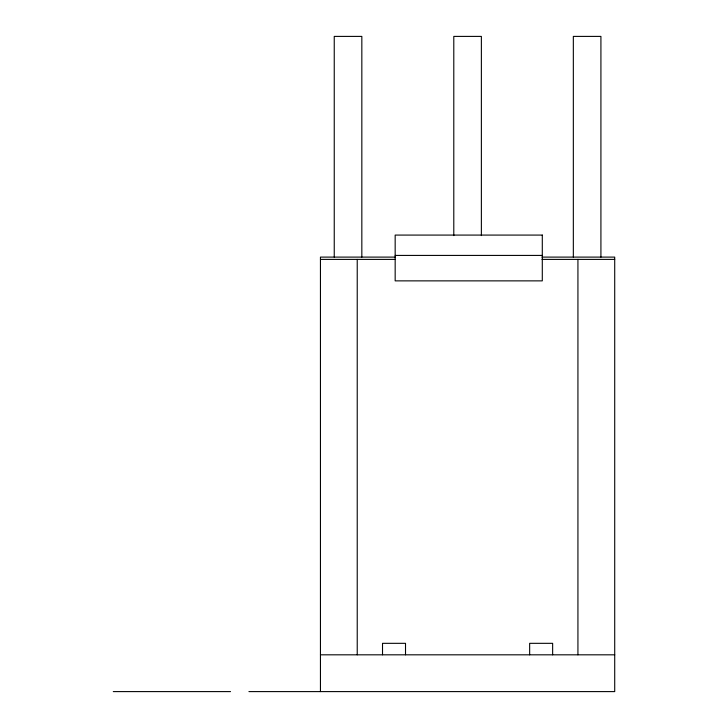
<?xml version="1.0" encoding="UTF-8"?>
<svg xmlns="http://www.w3.org/2000/svg" width="728" height="728" viewBox="0 0 728 728"><rect width="100%" height="100%" fill="white"/><g stroke="black" fill="none" stroke-linecap="round" stroke-linejoin="round"><path stroke-width="1.09" d="M395.168 255.419L542.296 255.419M395.441 257.102L320.447 257.102L320.447 691.6M542.005 257.102L614.714 257.102L614.714 691.6L248.921 691.6M320.447 259.396L395.441 259.396M542.005 259.396L614.714 259.396M320.447 654.818L614.714 654.818M113.286 691.6L230.53 691.6M600.918 257.102L600.918 36.4L573.336 36.4L573.336 257.102M577.932 259.396L577.932 654.818M552.643 654.818L552.643 643.325L529.656 643.325L529.656 654.818M481.372 235.599L481.372 36.4L453.79 36.4L453.79 235.599M405.514 654.818L405.514 643.325L382.519 643.325L382.519 654.818M361.834 257.102L361.834 36.4L334.243 36.4L334.243 257.102M357.23 259.396L357.23 654.818M542.296 235.08L395.168 235.08L395.168 280.871L542.296 280.871L542.296 235.08"/></g></svg>
